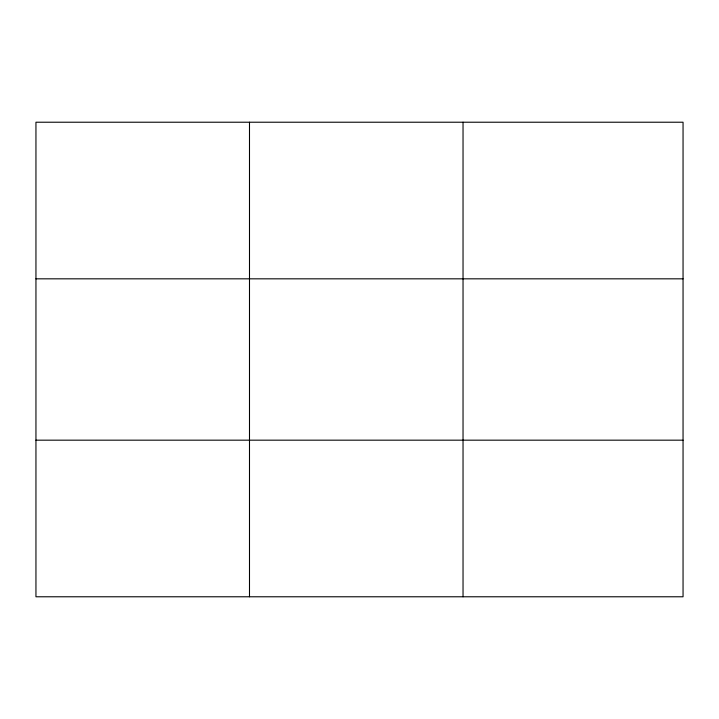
<?xml version="1.0" encoding="UTF-8"?>
<svg xmlns="http://www.w3.org/2000/svg" width="719" height="719" viewBox="0 0 719 719"><rect width="100%" height="100%" fill="white"/><g stroke="black" fill="none" stroke-linecap="round" stroke-linejoin="round"><path stroke-width="1.08" d="M249.493 596.779L249.493 122.221M463.036 596.779L463.036 122.221M683.05 440.172L683.05 596.779L35.95 596.779L35.95 122.221L683.05 122.221L683.05 440.172L35.95 440.172M35.95 278.828L683.05 278.828"/></g></svg>
